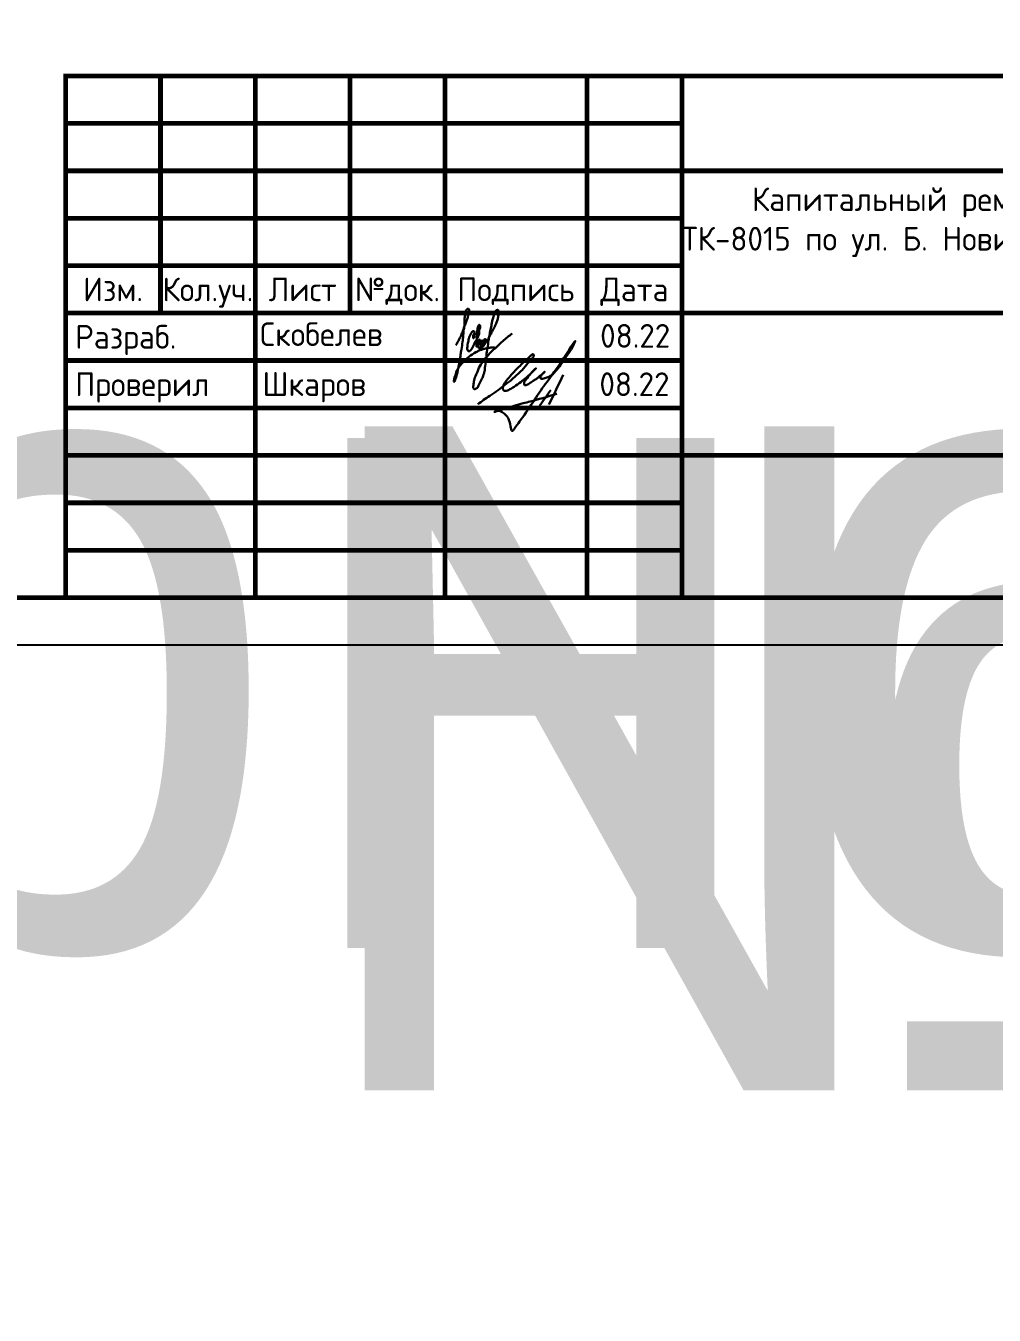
# Model space of a CAD drawing. Header units: metres. Extents: x 1563 to 4966, y -517 to 1463.
# Drawn here: x 2983.7 to 3085.8, y 379.3 to 515.2 of the extents above; entities that cross this region are included whole.
import ezdxf
from ezdxf.enums import TextEntityAlignment as Align

# ---------------------------------------------------------------- set-up
doc = ezdxf.new("R2018")
doc.units = ezdxf.units.M
doc.layers.add('M-EQPM', color=50, linetype='Continuous', lineweight=18)
doc.layers.add('рамка', color=7, linetype='Continuous')
doc.styles.get("Standard").update_dxf_attribs({"font": 'GOST Common.ttf'})

# ---------------------------------------------------------------- blocks, each defined once
blk = doc.blocks.new('*U324')
blk.add_attdef('РАЗРАБОТАЛ', text='', height=2.5).set_placement((250.5, -264.22), align=Align.MIDDLE_LEFT)
at = {"flags": 8}
for tag, height, p in [('ДАТА', 2.5, (290.07, -264.4)), ('ЛИСТ', 3, (386.39, -271.92)), ('ЛИСТОВ', 3, (403.89, -271.92)), ('ФОРМАТ', 3, (380.97, -294.75))]:
    blk.add_attdef(tag, text='', height=height, dxfattribs=at).set_placement(p, align=Align.MIDDLE_CENTER)
blk.add_attdef('ПРОВЕРИЛ', (250.75, -270.73), '', height=2.5)
at = {"lineweight": 30, "flags": 104}
for tag, p in [('ТЕПЛОВЫЕ_СЕТИ', (330, -269.5)), ('ИМЯ_ЧЕРТЕЖА', (330, -284.5))]:
    blk.add_attdef(tag, text='', height=3, dxfattribs=at).set_placement(p, align=Align.MIDDLE_CENTER)
blk = doc.blocks.new('*U323')
blk.add_lwpolyline([(0, 297), (420, 297), (420, -297), (0, -297)], close=True)
at = {"const_width": 0.5}
blk.add_lwpolyline([(20, 292), (415, 292), (415, -292), (20, -292)], close=True, dxfattribs=at)
for points in [[(230, -292), (230, -237), (415, -237)], [(240, -237), (240, -262)], [(250, -237), (250, -292)], [(260, -237), (260, -262)], [(270, -237), (270, -292)], [(285, -237), (285, -292)], [(295, -237), (295, -292)], [(230, -242), (295, -242)], [(230, -247), (295, -247)], [(295, -247), (415, -247)], [(230, -252), (295, -252)], [(230, -257), (295, -257)], [(230, -262), (415, -262)], [(230, -267), (295, -267)], [(230, -272), (295, -272)], [(230, -277), (295, -277)], [(295, -277), (415, -277)], [(230, -282), (295, -282)], [(230, -287), (295, -287)]]:
    blk.add_lwpolyline(points, dxfattribs=at)
for s, p in [('Изм.', (235, -259.5)), ('Кол.уч.', (245, -259.5)), ('Лист', (255, -259.5)), ('№док.', (265, -259.5)), ('Подпись', (277.5, -259.5)), ('Дата', (290, -259.5))]:
    blk.add_text(s, height=2.5).set_placement(p, align=Align.MIDDLE_CENTER)
for s, p in [('Разраб.', (231, -264.5)), ('Проверил', (231, -269.5))]:
    blk.add_text(s, height=2.5).set_placement(p, align=Align.MIDDLE_LEFT)
at = {"insert": (355, -254.5), "char_height": 2.5, "width": 120, "attachment_point": 5}
blk.add_mtext('Капитальный ремонт  (реконструкция) тепловых сетей от т. А возле \\PТК-8015 по ул. Б. Новикова до ТК-8013  ул. Куйбышева, д. 24 в ГО г. Рыбинск \\PЯрославской области\\P', dxfattribs=at)
blk.add_attdef('РАЗРАБОТАЛ', text='', height=2.5).set_placement((250.5, -264.22), align=Align.MIDDLE_LEFT)
at = {"flags": 8}
for tag, height, p in [('ДАТА', 2.5, (290.07, -264.4)), ('ЛИСТ', 3, (386.39, -271.92)), ('ЛИСТОВ', 3, (403.89, -271.92)), ('ФОРМАТ', 3, (380.97, -294.75))]:
    blk.add_attdef(tag, text='', height=height, dxfattribs=at).set_placement(p, align=Align.MIDDLE_CENTER)
blk.add_attdef('ПРОВЕРИЛ', (250.75, -270.73), '', height=2.5)
at = {"lineweight": 30, "flags": 104}
for tag, p in [('ТЕПЛОВЫЕ_СЕТИ', (330, -269.5)), ('ИМЯ_ЧЕРТЕЖА', (330, -284.5))]:
    blk.add_attdef(tag, text='', height=3, dxfattribs=at).set_placement(p, align=Align.MIDDLE_CENTER)
blk = doc.blocks.new('Skobelev')
at = {"color": 177, "lineweight": 30, "true_color": 0x293189}
for points in [[(-1.68, -0.45), (-1.4, 0.04), (-1.22, 0.44), (-1.09, 0.78), (-1, 1.03), (-0.84, 1.44), (-0.74, 1.72), (-0.66, 2.01), (-0.6, 2.25), (-0.63, 2.46), (-0.71, 2.49), (-0.8, 2.44), (-0.87, 2.29), (-0.92, 2.05), (-0.97, 1.72), (-0.98, 1.38), (-1, 1.03), (-1.06, 0.66), (-1.08, 0.32), (-1.14, -0.18), (-1.22, -0.78), (-1.3, -1.21), (-1.35, -1.71), (-1.46, -2.17), (-1.52, -2.5), (-1.59, -2.81), (-1.65, -3.01), (-1.72, -3.2), (-1.78, -3.36), (-1.81, -3.4), (-1.83, -3.37), (-1.82, -3.24), (-1.79, -3.08), (-1.71, -2.85), (-1.66, -2.67), (-1.56, -2.43), (-1.36, -2.11), (-1.14, -1.87), (-0.64, -1.39), (-0.06, -1.01), (0.2, -0.88), (0.45, -0.79), (0.8, -0.7), (1.15, -0.64), (1.5, -0.65)], [(-0.21, 0.42), (-0.23, 0.43), (-0.26, 0.38), (-0.27, 0.3), (-0.27, 0.19), (-0.26, 0.12), (-0.2, 0.17), (-0.17, 0.3), (-0.15, 0.42), (-0.16, 0.56), (-0.21, 0.69), (-0.34, 0.65), (-0.44, 0.53), (-0.55, 0.31), (-0.63, 0.09), (-0.66, -0.09), (-0.71, -0.29), (-0.74, -0.51), (-0.76, -0.67), (-0.75, -0.82), (-0.67, -0.93), (-0.57, -0.93), (-0.43, -0.79), (-0.32, -0.59), (-0.21, -0.35), (-0.02, -0.02), (0.06, 0.12), (0.11, 0.23), (0.19, 0.45), (0.2, 0.67), (0.23, 0.85), (0.29, 1.09), (0.2, 1.19), (0.17, 1.17), (0.11, 1.08), (0.08, 0.9), (0.05, 0.69), (0.04, 0.41), (0.01, -0.02), (0.01, -0.21), (0, -0.33), (-0.02, -0.56), (0.01, -0.45), (0.06, -0.41), (0.17, -0.34), (0.24, -0.24), (0.29, -0.12), (0.28, -0.02), (0.21, 0), (0.17, -0.14), (0.14, -0.26), (0.12, -0.4), (0.1, -0.5), (0.12, -0.6), (0.17, -0.68), (0.27, -0.69), (0.34, -0.56), (0.41, -0.42), (0.47, -0.3), (0.5, -0.17), (0.47, -0.07), (0.43, -0.07), (0.39, -0.1), (0.35, -0.2), (0.32, -0.32), (0.3, -0.46), (0.3, -0.55), (0.31, -0.64), (0.36, -0.67), (0.42, -0.65), (0.47, -0.6), (0.51, -0.51), (0.56, -0.41), (0.59, -0.31), (0.63, -0.2), (0.67, -0.11), (0.71, -0.01), (0.69, 0.04), (0.63, 0.03), (0.59, -0.04), (0.55, -0.13), (0.53, -0.2), (0.5, -0.3), (0.47, -0.4), (0.48, -0.47), (0.49, -0.54), (0.54, -0.55), (0.57, -0.48), (0.66, -0.35), (0.74, -0.17), (0.91, 0.06), (1.03, 0.25), (1.16, 0.48), (1.26, 0.66), (1.37, 0.87), (1.48, 1.07), (1.58, 1.31), (1.69, 1.6), (1.74, 1.88), (1.77, 2.12), (1.74, 2.38), (1.68, 2.4), (1.55, 2.32), (1.46, 2.17), (1.39, 1.94), (1.28, 1.6), (1.22, 1.32), (1.18, 1.03), (1.07, 0.58), (1.04, 0.34), (0.95, -0.07), (0.92, -0.36), (0.82, -0.98), (0.78, -1.51), (0.68, -2.13), (0.63, -2.56), (0.55, -2.82), (0.43, -3.16), (0.2, -3.59), (-0.03, -3.94), (-0.24, -3.97), (-0.27, -3.76), (-0.24, -3.49), (-0.14, -3.06), (0.06, -2.58), (0.34, -2), (0.65, -1.6), (1.06, -1.1), (1.63, -0.57), (2.11, -0.11), (2.86, 0.49)]]:
    blk.add_spline(points, degree=3, dxfattribs=at)
blk = doc.blocks.new('подпись')
at = {"lineweight": 30}
for points in [[(-0.82, -1.23), (-0.21, -0.8), (0.43, -0.36), (0.86, -0.08), (1.32, 0.25), (2, 0.77), (2.8, 1.4), (3.27, 1.83), (3.84, 2.36), (4.46, 3.07), (5.01, 3.73), (5.08, 3.95), (5.01, 4.03), (4.91, 4), (4.76, 3.88), (4.33, 3.49), (3.4, 2.58), (2.34, 1.43), (1.83, 0.48), (1.87, 0.23), (1.99, 0.16), (2.17, 0.16), (2.41, 0.25), (3.02, 0.6), (3.71, 1.09), (4.34, 1.62), (5.32, 2.55), (4.75, 1.98), (4.27, 1.36), (4.08, 1.05), (4.07, 0.85), (4.11, 0.78), (4.25, 0.78), (4.42, 0.84), (4.78, 1.05), (5.16, 1.3), (5.47, 1.51), (5.72, 1.73), (6.05, 1.99), (6.23, 2.18), (5.94, 1.88), (5.8, 1.63), (5.8, 1.5), (5.89, 1.44), (6.13, 1.46), (6.57, 1.6), (6.9, 1.79), (7.5, 2.39), (8.04, 3.08), (8.61, 3.92), (9.15, 4.76), (9.43, 5.33), (8, 3.26), (6.29, 0.88), (3.58, -3.07), (3.05, -3.8), (2.85, -4.05), (2.49, -2.98), (2.12, -2.39), (1.3, -1.96), (1.02, -2.03), (2.91, -1.44), (4.7, -0.96), (7.51, -0.15)], [(8.19, 1.85), (6.68, -1.27)], [(6.86, 0.23), (5.67, -1.43)]]:
    blk.add_spline(points, degree=3, dxfattribs=at)
blk = doc.blocks.new('Подпись Леха')
at = {"layer": 'рамка'}
blk.add_blockref('подпись', (2.7, 0.11), dxfattribs=at)
blk = doc.blocks.new('Подписи')
blk.add_blockref('Подпись Леха', (2009.44, 1828.93))
at = {"layer": 'M-EQPM', "lineweight": 50, "xscale": 1.307815025212856, "yscale": 1.307815025212856, "zscale": 1.307815025212856}
blk.add_blockref('Skobelev', (2011.19, 1834.6), dxfattribs=at)

msp = doc.modelspace()

# ---------------------------------------------------------------- block references
ref = msp.add_blockref('*U323', (2757.888, 746.9327))
ref.add_attrib('ДАТА', '08.22', dxfattribs={"height": 2.5}).set_placement((3047.9625, 482.5311), align=Align.MIDDLE_CENTER)
ref.add_attrib('РАЗРАБОТАЛ', 'Скобелев', dxfattribs={"height": 2.5}).set_placement((3008.3886, 482.7085), align=Align.MIDDLE_LEFT)
ref.add_attrib('ПРОВЕРИЛ', 'Шкаров', (3008.6371, 476.2035), dxfattribs={"height": 2.5})
ref = msp.add_blockref('*U324', (2189.9186, 757.5109))
lines = msp.add_mtext('Ковер №1, №2', dxfattribs={"insert": (2519.9186, 473.0109), "char_height": 70, "attachment_point": 1})
ref.add_attrib('ИМЯ_ЧЕРТЕЖА', '', (2519.9186, 473.0109), dxfattribs={"flags": 104}).embed_mtext(lines)
lines = msp.add_mtext('Архитектурно-строительные\\Pрешения. ', dxfattribs={"insert": (2519.9186, 488.0109), "char_height": 70, "attachment_point": 1})
ref.add_attrib('ТЕПЛОВЫЕ_СЕТИ', '', (2519.9186, 488.0109), dxfattribs={"flags": 104}).embed_mtext(lines)
msp.add_blockref('Подписи', (1020.0482, -1352.4683))

# ---------------------------------------------------------------- texts
at = {"lineweight": 50, "insert": (3047.888, 477.4327), "char_height": 2.5, "attachment_point": 5}
msp.add_mtext_dynamic_manual_height_columns('08.22', width=10, gutter_width=12.5, heights=[0], dxfattribs=at)

doc.saveas('drawing.dxf')
